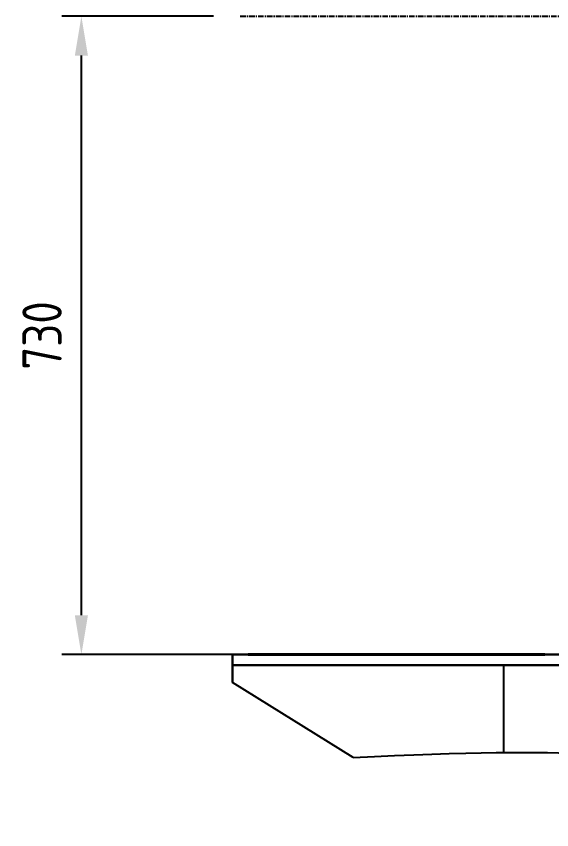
# Model space of a CAD drawing. Header units: millimetres. Extents: x 467 to 39028, y -12467 to 24298.
# Drawn here: x 13490 to 14103, y -1174 to -244 of the extents above; entities that cross this region are included whole.
import ezdxf

# ---------------------------------------------------------------- set-up
doc = ezdxf.new("R2010")
doc.units = ezdxf.units.MM
doc.linetypes.add('CENTER', pattern=[50.8, 31.75, -6.35, 6.35, -6.35])
for name, color, linetype in [('Bord', 1, 'Continuous'), ('Cen', 5, 'CENTER'), ('Dim', 7, 'Continuous')]:
    doc.layers.add(name, color=color, linetype=linetype)
doc.layers.add('Cont', color=6, linetype='Continuous', lineweight=40)
doc.styles.add('Style1', font='romans.shx', dxfattribs={"width": 0.8})
doc.dimstyles.new('LIN15', dxfattribs={"dimscale": 15, "dimtxt": 3, "dimasz": 3, "dimexe": 1.5, "dimexo": 0, "dimgap": 1.5, "dimtad": 1, "dimdec": 0, "dimzin": 13, "dimdsep": 46, "dimtxsty": 'Style1', "dimcen": 0, "dimclrt": 3, "dimadec": 0, "dimazin": 0, "dimtfac": 1, "dimtdec": 0, "dimtmove": 0, "dimatfit": 3, "dimfxl": 1, "dimtolj": 1, "dimtzin": 13, "dimarcsym": 0})

# ---------------------------------------------------------------- blocks, each defined once
blk = doc.blocks.new('*D89')
at = {"layer": 'Defpoints', "color": 0, "transparency": 16777216}
for p in [(13564.89, -244.2), (13715.9, -244.2), (13737.9, -974.2)]:
    blk.add_point(p, dxfattribs=at)
at = {"layer": 'Dim', "color": 0, "lineweight": -2, "transparency": 16777216}
for p, q in [((13715.9, -244.2), (13542.39, -244.2)), ((13564.89, -929.2), (13564.89, -289.2)), ((13737.9, -974.2), (13542.39, -974.2))]:
    blk.add_line(p, q, dxfattribs=at)
at = {"layer": 'Dim', "color": 0, "transparency": 16777216}
for points in [[(13557.39, -289.2), (13572.39, -289.2), (13564.89, -244.2)], [(13557.39, -929.2), (13572.39, -929.2), (13564.89, -974.2)]]:
    blk.add_solid(points, dxfattribs=at)
at = {"layer": 'Dim', "color": 3, "transparency": 16777216, "insert": (13519.89, -609.2), "char_height": 45, "attachment_point": 5, "rotation": 90, "style": 'Style1'}
blk.add_mtext('\\A1;730', dxfattribs=at)

msp = doc.modelspace()

# ---------------------------------------------------------------- linework, layer by layer
at = {"layer": 'Bord'}
for p, q in [((13737.902, -974.204), (19718.724, -974.204)), ((13737.902, -1006.204), (13737.902, -974.204)), ((13737.902, -986.204), (19713.27, -986.204))]:
    msp.add_line(p, q, dxfattribs=at)
at = {"layer": 'Bord', "ltscale": 30}
for p, q in [((13737.902, -974.204), (13737.902, -1006.204)), ((14047.902, -974.204), (13737.902, -974.204)), ((13755.902, -974.204), (14095.402, -974.204)), ((19747.902, -974.204), (14047.902, -974.204)), ((14047.902, -986.204), (13737.902, -986.204)), ((14047.902, -986.204), (14047.902, -1086.077)), ((19747.902, -986.204), (14047.902, -986.204)), ((13875.905, -1091.861), (13737.902, -1006.204))]:
    msp.add_line(p, q, dxfattribs=at)
msp.add_open_spline([(13875.905, -1091.861), (14141.014, -1078.105), (14392.52, -1134.356), (14873.023, -1145.509), (15556.865, -1019.387), (16283.852, -1159.077), (16805.36, -1105.57), (17419.244, -1166.268), (18009.246, -1067.706), (18688.617, -1173.839), (19188.46, -1056.865), (19564.837, -1129.264), (19709.392, -1174.46), (19747.902, -1171.409)], degree=3, knots=[143.437259, 143.437259, 143.437259, 143.437259, 315.9293017, 868.6422348, 1651.0930171, 2326.0915714, 2893.1611273, 3390.6515697, 4167.2780828, 4660.0046951, 5388.2742401, 5708.0336683, 5823.7841913, 5823.7841913, 5823.7841913, 5823.7841913], dxfattribs=at)
at = {"layer": 'Cen', "ltscale": 0.2}
msp.add_line((13746.782, -244.204), (19698.002, -244.204), dxfattribs=at)
at = {"layer": 'Cont'}
msp.add_line((13755.902, -974.204), (14095.402, -974.204), dxfattribs=at)
msp.add_line((13755.902, -974.204), (14095.402, -974.204), dxfattribs=at)

# ---------------------------------------------------------------- dimensions: what is measured, and where the dimension line sits
at = {"layer": 'Dim'}
dim = msp.add_linear_dim(base=(13564.894, -244.204), p1=(13737.902, -974.204), p2=(13715.902, -244.204), angle=90, dimstyle='LIN15', override={"dimtp": 0.1, "dimtm": 0.1, "dimtfac": 0.71, "dimtdec": 3, "dimtzin": 8}, dxfattribs=at)
dim.commit()
dim.dimension.update_dxf_attribs({"geometry": '*D89', "text_midpoint": (13519.894, -609.204)})

doc.saveas('drawing.dxf')
